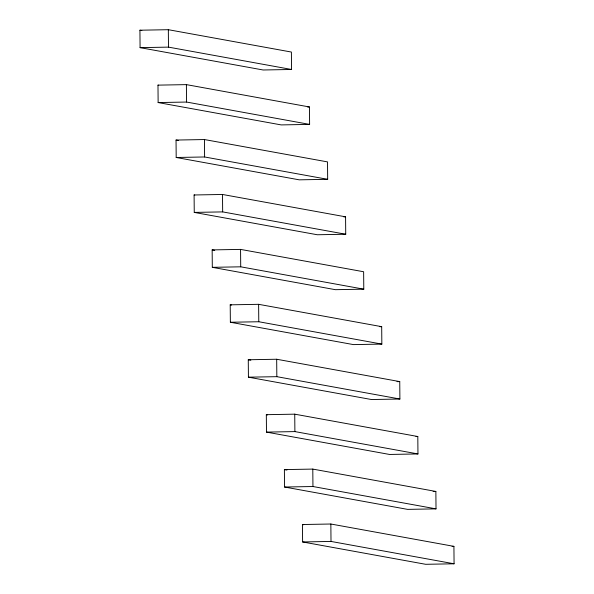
<?xml version="1.0" encoding="UTF-8"?>
<svg xmlns="http://www.w3.org/2000/svg" width="594" height="594" viewBox="0 0 594 594"><rect width="100%" height="100%" fill="white"/><g stroke="black" fill="none" stroke-linecap="round" stroke-linejoin="round"><path stroke-width="0.89" d="M139.924 30.212L168.332 29.7L291.394 52.049L291.557 69.476L263.149 69.988L140.08 47.639L139.924 30.212L141.847 30.561M140.08 47.639L168.488 47.126L291.557 69.476M157.982 85.135L186.39 84.623L309.452 106.972L309.615 124.398L281.207 124.911L158.138 102.562L157.982 85.135L158.62 85.254M158.138 102.562L186.546 102.049L309.615 124.398M307.625 107.009L309.452 106.972M176.039 140.058L204.447 139.545L327.517 161.895L327.673 179.321L299.265 179.834L176.195 157.484L176.039 140.058L178.601 140.526M176.195 157.484L204.603 156.972L327.673 179.321M194.097 194.981L222.505 194.468L345.574 216.825L345.73 234.244L317.322 234.756L194.253 212.407L194.097 194.981L194.735 195.099M194.253 212.407L222.661 211.895L345.73 234.244M343.74 216.855L345.574 216.825M212.155 249.903L240.563 249.398L363.632 271.748L363.788 289.167L335.38 289.679L212.31 267.33L212.155 249.903L214.716 250.371M212.31 267.33L240.719 266.817L363.788 289.167M230.212 304.833L258.62 304.321L381.69 326.67L381.845 344.097L353.437 344.602L230.368 322.252L230.212 304.833L231.497 305.064M230.368 322.252L258.776 321.74L381.845 344.097M379.856 326.7L381.69 326.67M248.27 359.756L276.678 359.244L399.747 381.593L399.903 399.019L371.495 399.532L248.426 377.175L248.27 359.756L250.831 360.216M248.426 377.175L276.834 376.67L399.903 399.019M397 381.645L399.747 381.593M266.327 414.679L294.735 414.166L417.805 436.516L417.961 453.942L389.553 454.455L266.483 432.105L266.327 414.679L267.612 414.909M266.483 432.105L294.891 431.593L417.961 453.942M415.971 436.553L417.805 436.516M284.385 469.602L312.793 469.089L435.862 491.438L436.018 508.865L407.61 509.377L284.548 487.028L284.385 469.602L286.954 470.069M284.548 487.028L312.949 486.516L436.018 508.865M433.115 491.49L435.862 491.438M302.443 524.524L330.851 524.012L453.92 546.361L454.076 563.788L425.668 564.3L302.606 541.951L302.443 524.524L303.727 524.754M302.606 541.951L331.007 541.438L454.076 563.788M452.086 546.398L453.92 546.361M330.851 524.012L331.007 541.438M312.793 469.089L312.949 486.516M294.735 414.166L294.891 431.593M276.678 359.244L276.834 376.67M258.62 304.321L258.776 321.74M240.563 249.398L240.719 266.817M222.505 194.468L222.661 211.895M204.447 139.545L204.603 156.972M186.39 84.623L186.546 102.049M168.332 29.7L168.488 47.126"/></g></svg>
